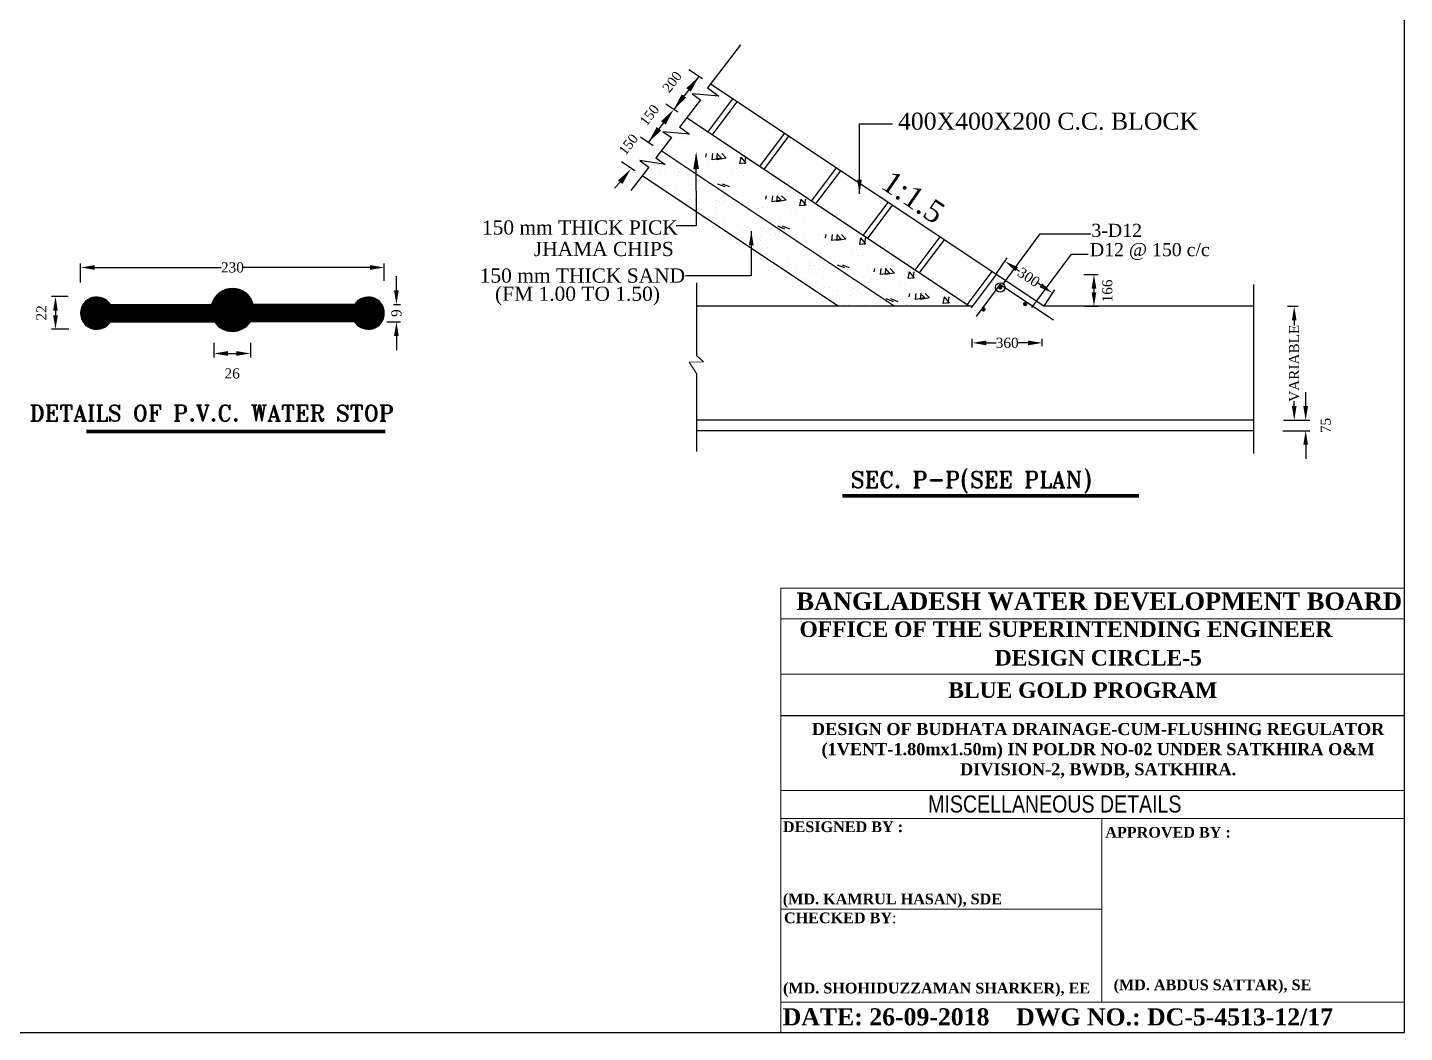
# Model space of a CAD drawing. Extents: x -298162 to 1078160, y -513173 to -216568.
# Drawn here: x 532358 to 566418, y -288827 to -263956 of the extents above; entities that cross this region are included whole.
import ezdxf
from ezdxf.enums import TextEntityAlignment as Align

# ---------------------------------------------------------------- set-up
doc = ezdxf.new("R2010")
doc.units = 0
doc.header["$MEASUREMENT"] = 0
doc.layers.get('0').update_dxf_attribs({"linetype": 'CONTINUOUS'})
doc.layers.get('DEFPOINTS').update_dxf_attribs({"linetype": 'CONTINUOUS'})
doc.layers.add('HACH', color=8, linetype='CONTINUOUS', lineweight=20)
doc.layers.add('Left Bank Profile', color=7, linetype='CONTINUOUS', lineweight=25)
doc.layers.add('LINE', color=7, linetype='CONTINUOUS')
doc.layers.add('TEXT', color=10, linetype='CONTINUOUS')
doc.styles.add('ARIAL NARROW', font='ARIALN.TTF')
doc.styles.add('BIG', font='ROMANT.SHX')
doc.styles.get("Standard").update_dxf_attribs({"font": 'times.ttf', "height": 250})
doc.dimstyles.new('3', dxfattribs={"dimtxt": 225, "dimasz": 350, "dimexe": 100, "dimexo": 25, "dimgap": 9, "dimtad": 0, "dimdec": 0, "dimzin": 0, "dimdsep": 46, "dimtxsty": 'Standard', "dimcen": 0, "dimclrt": 256, "dimadec": 0, "dimazin": 0, "dimtfac": 1, "dimtdec": 0, "dimtofl": 0, "dimtmove": 2, "dimatfit": 3, "dimfxl": 1, "dimtolj": 1, "dimtzin": 0, "dimarcsym": 0})

# ---------------------------------------------------------------- blocks, each defined once
blk = doc.blocks.new('*D320')
at = {"color": 0, "lineweight": -2}
for p, q in [((541483, -270462), (541483, -270112)), ((541411, -270812), (541583, -270812)), ((541242, -271238), (541583, -271238)), ((541483, -271588), (541483, -271938))]:
    blk.add_line(p, q, dxfattribs=at)
for points in [[(541425, -270462), (541541, -270462), (541483, -270812)], [(541425, -271588), (541541, -271588), (541483, -271238)]]:
    blk.add_solid(points, dxfattribs=at)
at = {"layer": 'DEFPOINTS', "color": 0, "lineweight": -2}
for p in [(541386, -270812), (541217, -271238), (541483, -271238)]:
    blk.add_point(p, dxfattribs=at)
at = {"insert": (541483, -271025), "char_height": 250, "attachment_point": 5, "rotation": 90}
blk.add_mtext('\\A1;9', dxfattribs=at)
blk = doc.blocks.new('*D321')
at = {"color": 0, "lineweight": -2}
for p, q in [((533361, -270615), (532950, -270615)), ((533050, -270965), (533050, -271075)), ((533377, -271425), (532950, -271425))]:
    blk.add_line(p, q, dxfattribs=at)
for points in [[(532991, -270965), (533108, -270965), (533050, -270615)], [(532991, -271075), (533108, -271075), (533050, -271425)]]:
    blk.add_solid(points, dxfattribs=at)
at = {"layer": 'DEFPOINTS', "color": 0, "lineweight": -2}
for p in [(533386, -270615), (533050, -271425), (533402, -271425)]:
    blk.add_point(p, dxfattribs=at)
at = {"insert": (532700, -271020), "char_height": 250, "attachment_point": 5, "rotation": 90}
blk.add_mtext('\\A1;22', dxfattribs=at)
blk = doc.blocks.new('*D322')
at = {"color": 0, "lineweight": -2}
for p, q in [((558489, -270068), (558838, -270068)), ((558738, -270418), (558738, -270506)), ((558512, -270856), (558838, -270856))]:
    blk.add_line(p, q, dxfattribs=at)
for points in [[(558680, -270418), (558796, -270418), (558738, -270068)], [(558680, -270506), (558796, -270506), (558738, -270856)]]:
    blk.add_solid(points, dxfattribs=at)
at = {"layer": 'DEFPOINTS', "color": 0, "lineweight": -2}
for p in [(558464, -270068), (558487, -270856), (558738, -270856)]:
    blk.add_point(p, dxfattribs=at)
at = {"insert": (559069, -270476), "char_height": 250, "attachment_point": 5, "rotation": 90}
blk.add_mtext('\\A1;166', dxfattribs=at)
blk = doc.blocks.new('*D323')
at = {"color": 0, "lineweight": -2}
for p, q in [((556330, -270047), (556589, -269659)), ((556825, -269936), (556898, -269985)), ((557424, -270336), (557351, -270287)), ((557512, -270835), (557771, -270447))]:
    blk.add_line(p, q, dxfattribs=at)
for points in [[(556857, -269888), (556793, -269985), (556534, -269742)], [(557457, -270287), (557392, -270384), (557715, -270530)]]:
    blk.add_solid(points, dxfattribs=at)
at = {"layer": 'DEFPOINTS', "color": 0, "lineweight": -2}
for p in [(556317, -270068), (557715, -270530), (557498, -270856)]:
    blk.add_point(p, dxfattribs=at)
at = {"insert": (557125, -270136), "char_height": 250, "attachment_point": 5, "rotation": 326.3099}
blk.add_mtext('\\A1;300', dxfattribs=at)
blk = doc.blocks.new('*D324')
at = {"color": 0, "lineweight": -2}
for p, q in [((555727, -271877), (555727, -271661)), ((556077, -271761), (556320, -271761)), ((557107, -271761), (556864, -271761)), ((557457, -271843), (557457, -271661))]:
    blk.add_line(p, q, dxfattribs=at)
for points in [[(556077, -271703), (556077, -271820), (555727, -271761)], [(557107, -271703), (557107, -271820), (557457, -271761)]]:
    blk.add_solid(points, dxfattribs=at)
at = {"layer": 'DEFPOINTS', "color": 0, "lineweight": -2}
for p in [(555727, -271761), (555727, -271902), (557457, -271868)]:
    blk.add_point(p, dxfattribs=at)
at = {"insert": (556592, -271761), "char_height": 250, "attachment_point": 5}
blk.add_mtext('\\A1;360', dxfattribs=at)
blk = doc.blocks.new('*D325')
at = {"color": 0, "lineweight": -2}
for p, q in [((563528, -270856), (563791, -270856)), ((563691, -271206), (563691, -271330)), ((563691, -273327), (563691, -273203)), ((563536, -273677), (563791, -273677))]:
    blk.add_line(p, q, dxfattribs=at)
for points in [[(563633, -271206), (563749, -271206), (563691, -270856)], [(563633, -273327), (563749, -273327), (563691, -273677)]]:
    blk.add_solid(points, dxfattribs=at)
at = {"layer": 'DEFPOINTS', "color": 0, "lineweight": -2}
for p in [(563503, -270856), (563511, -273677), (563691, -273677)]:
    blk.add_point(p, dxfattribs=at)
at = {"insert": (563691, -272266), "char_height": 250, "attachment_point": 5, "rotation": 90}
blk.add_mtext('\\A1;VARIABLE', dxfattribs=at)
blk = doc.blocks.new('*D326')
at = {"color": 0, "lineweight": -2}
for p, q in [((563975, -273327), (563975, -272977)), ((563429, -273677), (564075, -273677)), ((563413, -273934), (564075, -273934)), ((563975, -274284), (563975, -274634))]:
    blk.add_line(p, q, dxfattribs=at)
for points in [[(563916, -273327), (564033, -273327), (563975, -273677)], [(563916, -274284), (564033, -274284), (563975, -273934)]]:
    blk.add_solid(points, dxfattribs=at)
at = {"layer": 'DEFPOINTS', "color": 0, "lineweight": -2}
for p in [(563404, -273677), (563388, -273934), (563975, -273934)]:
    blk.add_point(p, dxfattribs=at)
at = {"insert": (564471, -273805), "char_height": 250, "attachment_point": 5, "rotation": 90}
blk.add_mtext('\\A1;75', dxfattribs=at)
blk = doc.blocks.new('*D330')
at = {"color": 0, "lineweight": -2}
for p, q in [((536967, -271760), (536967, -272123)), ((537872, -271760), (537872, -272123)), ((537317, -272023), (537522, -272023))]:
    blk.add_line(p, q, dxfattribs=at)
for points in [[(537317, -271965), (537317, -272082), (536967, -272023)], [(537522, -271965), (537522, -272082), (537872, -272023)]]:
    blk.add_solid(points, dxfattribs=at)
at = {"layer": 'DEFPOINTS', "color": 0, "lineweight": -2}
for p in [(536967, -271735), (537872, -271735), (537872, -272023)]:
    blk.add_point(p, dxfattribs=at)
at = {"insert": (537420, -272518), "char_height": 250, "attachment_point": 5}
blk.add_mtext('\\A1;26', dxfattribs=at)
blk = doc.blocks.new('*X25')
at = {"color": 0}
for p, q in [((9135, -17806), (9484, -17457)), ((9135, -17789), (9466, -17457)), ((9135, -17770), (9448, -17458)), ((9136, -17823), (9501, -17458)), ((9137, -17839), (9517, -17460)), ((9137, -17750), (9428, -17460)), ((9140, -17854), (9532, -17462)), ((9141, -17729), (9407, -17463)), ((9143, -17869), (9547, -17465)), ((9146, -17706), (9384, -17468)), ((9146, -17883), (9561, -17469)), ((9150, -17896), (9574, -17473)), ((9154, -17680), (9358, -17476)), ((9155, -17910), (9587, -17477)), ((9160, -17922), (9600, -17482)), ((9165, -17935), (9613, -17487)), ((9167, -17650), (9328, -17489)), ((9171, -17947), (9624, -17493)), ((9177, -17958), (9636, -17499)), ((9184, -17969), (9647, -17506)), ((9189, -17610), (9288, -17511)), ((9190, -17980), (9658, -17513)), ((9198, -17991), (9669, -17520)), ((9205, -18001), (9679, -17527)), ((9213, -18011), (9688, -17535)), ((9221, -18020), (9698, -17543)), ((11512, -17974), (12196, -17291)), ((11530, -17974), (12219, -17285)), ((11548, -17974), (12240, -17282)), ((11565, -17974), (12260, -17279)), ((11583, -17974), (12280, -17277)), ((11601, -17974), (12298, -17277)), ((11618, -17974), (12316, -17277)), ((11636, -17974), (12333, -17277)), ((11654, -17974), (12349, -17279)), ((11671, -17974), (12365, -17280)), ((11689, -17974), (12380, -17283)), ((11707, -17974), (12395, -17285)), ((11724, -17974), (12410, -17289)), ((11742, -17974), (12424, -17292)), ((11760, -17974), (12438, -17296)), ((11777, -17974), (12451, -17300)), ((11795, -17974), (12464, -17305)), ((11813, -17974), (12477, -17310)), ((11830, -17974), (12489, -17315)), ((11848, -17974), (12501, -17321)), ((11866, -17974), (12513, -17327)), ((11878, -17591), (12171, -17298)), ((11883, -17974), (12525, -17333)), ((11888, -17563), (12144, -17307)), ((11901, -17532), (12112, -17321)), ((11901, -17974), (12536, -17339)), ((11919, -17974), (12547, -17346)), ((11922, -17494), (12074, -17342)), ((11933, -17977), (12558, -17353)), ((11941, -17988), (12568, -17360)), ((11948, -17998), (12578, -17368)), ((11956, -18008), (12588, -17375)), ((11964, -18018), (12598, -17383)), ((11972, -18027), (12607, -17392)), ((11974, -17424), (12004, -17394)), ((11980, -18036), (12617, -17400)), ((11989, -18045), (12626, -17409)), ((11998, -18054), (12634, -17418)), ((12007, -18062), (12643, -17427)), ((12017, -18071), (12651, -17436)), ((12027, -18079), (12659, -17446)), ((12036, -18086), (12667, -17456)), ((12047, -18094), (12674, -17466)), ((12057, -18101), (12681, -17477)), ((12068, -18108), (12688, -17488)), ((12079, -18115), (12695, -17499)), ((12090, -18121), (12701, -17510)), ((12102, -18127), (12707, -17521)), ((12114, -18133), (12713, -17533)), ((12126, -18138), (12719, -17545)), ((14500, -17974), (14970, -17504)), ((14517, -17974), (15006, -17485)), ((14535, -17974), (15035, -17474)), ((14553, -17974), (15060, -17467)), ((14570, -17974), (15083, -17462)), ((14588, -17974), (15103, -17459)), ((14606, -17974), (15123, -17457)), ((14623, -17974), (15141, -17457)), ((14641, -17974), (15158, -17457)), ((14659, -17974), (15175, -17458)), ((14677, -17974), (15191, -17460)), ((14694, -17974), (15206, -17463)), ((14712, -17974), (15220, -17466)), ((14730, -17974), (15234, -17469)), ((14747, -17974), (15248, -17474)), ((14765, -17974), (15261, -17478)), ((14783, -17974), (15273, -17483)), ((14800, -17974), (15286, -17489)), ((14818, -17974), (15297, -17495)), ((14836, -17974), (15309, -17501)), ((14853, -17974), (15320, -17507)), ((14862, -17983), (15331, -17514)), ((14870, -17993), (15341, -17522)), ((14877, -18003), (15351, -17529)), ((14885, -18013), (15361, -17537)), ((14893, -18022), (15370, -17546)), ((9230, -18029), (9707, -17552)), ((9239, -18038), (9716, -17561)), ((9248, -18046), (9724, -17570)), ((9257, -18055), (9732, -17580)), ((9267, -18062), (9740, -17589)), ((9277, -18070), (9748, -17600)), ((9288, -18077), (9755, -17610)), ((9299, -18084), (9769, -17614)), ((9310, -18090), (9786, -17614)), ((9322, -18096), (9804, -17614)), ((9334, -18102), (9822, -17614)), ((9346, -18107), (9839, -17614)), ((9359, -18112), (9857, -17614)), ((9372, -18117), (9875, -17614)), ((9386, -18120), (9892, -17614)), ((9400, -18124), (9910, -17614)), ((9415, -18127), (9928, -17614)), ((9430, -18129), (9945, -17614)), ((9446, -18131), (9963, -17614)), ((9463, -18132), (9981, -17614)), ((9481, -18132), (9998, -17614)), ((9500, -18131), (10016, -17614)), ((9520, -18128), (10034, -17614)), ((9541, -18125), (10051, -17614)), ((9564, -18119), (10069, -17614)), ((9591, -18110), (10087, -17614)), ((9622, -18096), (10104, -17614)), ((9762, -17974), (10122, -17614)), ((9780, -17974), (10140, -17614)), ((9797, -17974), (10157, -17614)), ((9815, -17974), (10175, -17614)), ((9833, -17974), (10193, -17614)), ((9850, -17974), (10210, -17614)), ((9868, -17974), (10228, -17614)), ((9886, -17974), (10246, -17614)), ((9904, -17974), (10264, -17614)), ((9921, -17974), (10281, -17614)), ((9939, -17974), (10299, -17614)), ((9957, -17974), (10317, -17614)), ((9974, -17974), (10334, -17614)), ((9992, -17974), (10352, -17614)), ((10010, -17974), (10370, -17614)), ((10027, -17974), (10387, -17614)), ((10045, -17974), (10405, -17614)), ((10063, -17974), (10423, -17614)), ((10080, -17974), (10440, -17614)), ((10098, -17974), (10458, -17614)), ((10116, -17974), (10476, -17614)), ((10133, -17974), (10493, -17614)), ((10151, -17974), (10511, -17614)), ((10169, -17974), (10529, -17614)), ((10186, -17974), (10546, -17614)), ((10204, -17974), (10564, -17614)), ((10222, -17974), (10582, -17614)), ((10239, -17974), (10599, -17614)), ((10257, -17974), (10617, -17614)), ((10275, -17974), (10635, -17614)), ((10292, -17974), (10652, -17614)), ((10310, -17974), (10670, -17614)), ((10328, -17974), (10688, -17614)), ((10345, -17974), (10705, -17614)), ((10363, -17974), (10723, -17614)), ((10381, -17974), (10741, -17614)), ((10399, -17974), (10759, -17614)), ((10416, -17974), (10776, -17614)), ((10434, -17974), (10794, -17614)), ((10452, -17974), (10812, -17614)), ((10469, -17974), (10829, -17614)), ((10487, -17974), (10847, -17614)), ((10505, -17974), (10865, -17614)), ((10522, -17974), (10882, -17614)), ((10540, -17974), (10900, -17614)), ((10558, -17974), (10918, -17614)), ((10575, -17974), (10935, -17614)), ((10593, -17974), (10953, -17614)), ((10611, -17974), (10971, -17614)), ((10628, -17974), (10988, -17614)), ((10646, -17974), (11006, -17614)), ((10664, -17974), (11024, -17614)), ((10681, -17974), (11041, -17614)), ((10699, -17974), (11059, -17614)), ((10717, -17974), (11077, -17614)), ((10734, -17974), (11094, -17614)), ((10752, -17974), (11112, -17614)), ((10770, -17974), (11130, -17614)), ((10787, -17974), (11147, -17614)), ((10805, -17974), (11165, -17614)), ((10823, -17974), (11183, -17614)), ((10840, -17974), (11200, -17614)), ((10858, -17974), (11218, -17614)), ((10876, -17974), (11236, -17614)), ((10893, -17974), (11253, -17614)), ((10911, -17974), (11271, -17614)), ((10929, -17974), (11289, -17614)), ((10947, -17974), (11307, -17614)), ((10964, -17974), (11324, -17614)), ((10982, -17974), (11342, -17614)), ((11000, -17974), (11360, -17614)), ((11017, -17974), (11377, -17614)), ((11035, -17974), (11395, -17614)), ((11053, -17974), (11413, -17614)), ((11070, -17974), (11430, -17614)), ((11088, -17974), (11448, -17614)), ((11106, -17974), (11466, -17614)), ((11123, -17974), (11483, -17614)), ((11141, -17974), (11501, -17614)), ((11159, -17974), (11519, -17614)), ((11176, -17974), (11536, -17614)), ((11194, -17974), (11554, -17614)), ((11212, -17974), (11572, -17614)), ((11229, -17974), (11589, -17614)), ((11247, -17974), (11607, -17614)), ((11265, -17974), (11625, -17614)), ((11282, -17974), (11642, -17614)), ((11300, -17974), (11660, -17614)), ((11318, -17974), (11678, -17614)), ((11335, -17974), (11695, -17614)), ((11353, -17974), (11713, -17614)), ((11371, -17974), (11731, -17614)), ((11388, -17974), (11748, -17614)), ((11406, -17974), (11766, -17614)), ((11424, -17974), (11784, -17614)), ((11441, -17974), (11801, -17614)), ((11459, -17974), (11819, -17614)), ((11477, -17974), (11837, -17614)), ((11495, -17974), (11855, -17614)), ((12138, -18144), (12724, -17558)), ((12151, -18149), (12729, -17570)), ((12164, -18153), (12734, -17584)), ((12177, -18158), (12738, -17597)), ((12191, -18161), (12742, -17611)), ((12205, -18165), (12756, -17614)), ((12220, -18168), (12774, -17614)), ((12235, -18171), (12791, -17614)), ((12250, -18173), (12809, -17614)), ((12266, -18175), (12827, -17614)), ((12283, -18176), (12844, -17614)), ((12300, -18177), (12862, -17614)), ((12317, -18177), (12880, -17614)), ((12336, -18176), (12898, -17614)), ((12355, -18174), (12915, -17614)), ((12376, -18171), (12933, -17614)), ((12397, -18168), (12951, -17614)), ((12420, -18162), (12968, -17614)), ((12445, -18155), (12986, -17614)), ((12473, -18145), (13004, -17614)), ((12504, -18131), (13021, -17614)), ((12544, -18109), (13039, -17614)), ((12697, -17974), (13057, -17614)), ((12714, -17974), (13074, -17614)), ((12732, -17974), (13092, -17614)), ((12750, -17974), (13110, -17614)), ((12767, -17974), (13127, -17614)), ((12785, -17974), (13145, -17614)), ((12803, -17974), (13163, -17614)), ((12820, -17974), (13180, -17614)), ((12838, -17974), (13198, -17614)), ((12856, -17974), (13216, -17614)), ((12873, -17974), (13233, -17614)), ((12891, -17974), (13251, -17614)), ((12909, -17974), (13269, -17614)), ((12926, -17974), (13286, -17614)), ((12944, -17974), (13304, -17614)), ((12962, -17974), (13322, -17614)), ((12979, -17974), (13339, -17614)), ((12997, -17974), (13357, -17614)), ((13015, -17974), (13375, -17614)), ((13032, -17974), (13392, -17614)), ((13050, -17974), (13410, -17614)), ((13068, -17974), (13428, -17614)), ((13086, -17974), (13446, -17614)), ((13103, -17974), (13463, -17614)), ((13121, -17974), (13481, -17614)), ((13139, -17974), (13499, -17614)), ((13156, -17974), (13516, -17614)), ((13174, -17974), (13534, -17614)), ((13192, -17974), (13552, -17614)), ((13209, -17974), (13569, -17614)), ((13227, -17974), (13587, -17614)), ((13245, -17974), (13605, -17614)), ((13262, -17974), (13622, -17614)), ((13280, -17974), (13640, -17614)), ((13298, -17974), (13658, -17614)), ((13315, -17974), (13675, -17614)), ((13333, -17974), (13693, -17614)), ((13351, -17974), (13711, -17614)), ((13368, -17974), (13728, -17614)), ((13386, -17974), (13746, -17614)), ((13404, -17974), (13764, -17614)), ((13421, -17974), (13781, -17614)), ((13439, -17974), (13799, -17614)), ((13457, -17974), (13817, -17614)), ((13474, -17974), (13834, -17614)), ((13492, -17974), (13852, -17614)), ((13510, -17974), (13870, -17614)), ((13527, -17974), (13887, -17614)), ((13545, -17974), (13905, -17614)), ((13563, -17974), (13923, -17614)), ((13580, -17974), (13940, -17614)), ((13598, -17974), (13958, -17614)), ((13616, -17974), (13976, -17614)), ((13634, -17974), (13994, -17614)), ((13651, -17974), (14011, -17614)), ((13669, -17974), (14029, -17614)), ((13687, -17974), (14047, -17614)), ((13704, -17974), (14064, -17614)), ((13722, -17974), (14082, -17614)), ((13740, -17974), (14100, -17614)), ((13757, -17974), (14117, -17614)), ((13775, -17974), (14135, -17614)), ((13793, -17974), (14153, -17614)), ((13810, -17974), (14170, -17614)), ((13828, -17974), (14188, -17614)), ((13846, -17974), (14206, -17614)), ((13863, -17974), (14223, -17614)), ((13881, -17974), (14241, -17614)), ((13899, -17974), (14259, -17614)), ((13916, -17974), (14276, -17614)), ((13934, -17974), (14294, -17614)), ((13952, -17974), (14312, -17614)), ((13969, -17974), (14329, -17614)), ((13987, -17974), (14347, -17614)), ((14005, -17974), (14365, -17614)), ((14022, -17974), (14382, -17614)), ((14040, -17974), (14400, -17614)), ((14058, -17974), (14418, -17614)), ((14075, -17974), (14435, -17614)), ((14093, -17974), (14453, -17614)), ((14111, -17974), (14471, -17614)), ((14128, -17974), (14488, -17614)), ((14146, -17974), (14506, -17614)), ((14164, -17974), (14524, -17614)), ((14182, -17974), (14542, -17614)), ((14199, -17974), (14559, -17614)), ((14217, -17974), (14577, -17614)), ((14235, -17974), (14595, -17614)), ((14252, -17974), (14612, -17614)), ((14270, -17974), (14630, -17614)), ((14288, -17974), (14648, -17614)), ((14305, -17974), (14665, -17614)), ((14323, -17974), (14683, -17614)), ((14341, -17974), (14701, -17614)), ((14358, -17974), (14718, -17614)), ((14376, -17974), (14736, -17614)), ((14394, -17974), (14754, -17614)), ((14411, -17974), (14771, -17614)), ((14429, -17974), (14789, -17614)), ((14447, -17974), (14807, -17614)), ((14464, -17974), (14824, -17614)), ((14482, -17974), (14842, -17614)), ((14902, -18031), (15379, -17554)), ((14911, -18040), (15388, -17563)), ((14920, -18049), (15396, -17572)), ((14930, -18057), (15405, -17582)), ((14940, -18064), (15412, -17592)), ((14950, -18072), (15420, -17602)), ((14961, -18079), (15427, -17613)), ((14972, -18086), (15433, -17624)), ((14983, -18092), (15440, -17635)), ((14995, -18098), (15446, -17647)), ((15007, -18103), (15451, -17659)), ((15019, -18109), (15456, -17672)), ((15032, -18113), (15461, -17684)), ((15046, -18118), (15465, -17698)), ((15060, -18121), (15469, -17712)), ((15074, -18125), (15473, -17726)), ((15089, -18127), (15475, -17741)), ((15104, -18130), (15477, -17757)), ((15121, -18131), (15479, -17773)), ((15138, -18132), (15479, -17790)), ((15156, -18131), (15479, -17808)), ((15175, -18130), (15478, -17827)), ((9666, -18071), (9748, -17988)), ((15195, -18127), (15475, -17847)), ((15217, -18123), (15471, -17869)), ((15241, -18117), (15465, -17893)), ((15268, -18107), (15455, -17920)), ((15302, -18092), (15439, -17954)), ((15354, -18057), (15405, -18006))]:
    blk.add_line(p, q, dxfattribs=at)
blk = doc.blocks.new('*D331')
at = {"color": 0, "lineweight": -2}
for p, q in [((533671, -270270), (533671, -269795)), ((534021, -269895), (537152, -269895)), ((540833, -269895), (537703, -269895)), ((541183, -270225), (541183, -269795))]:
    blk.add_line(p, q, dxfattribs=at)
for points in [[(534021, -269837), (534021, -269953), (533671, -269895)], [(540833, -269837), (540833, -269953), (541183, -269895)]]:
    blk.add_solid(points, dxfattribs=at)
at = {"layer": 'DEFPOINTS', "color": 0, "lineweight": -2}
for p in [(541183, -269895), (533671, -270295), (541183, -270250)]:
    blk.add_point(p, dxfattribs=at)
at = {"insert": (537427, -269895), "char_height": 250, "attachment_point": 5}
blk.add_mtext('\\A1;230', dxfattribs=at)

msp = doc.modelspace()

# ---------------------------------------------------------------- linework, layer by layer
at = {"color": 0}
for p, q in [((549993.997, -264384.16), (549174.9, -265451.734)), ((548964.693, -265166.423), (548341.976, -265984.377)), ((548596.415, -265650.221), (548583.204, -265649.479)), ((548796.985, -265599.364), (549005.038, -265742.874)), ((549460.395, -265656.496), (548796.985, -265599.364)), ((549174.9, -265451.734), (549460.395, -265656.496)), ((549005.038, -265742.874), (548486.18, -266419.129)), ((548085.686, -266317.117), (547718.508, -266792.377)), ((548648.813, -266260.572), (548648.813, -266260.572)), ((548287.644, -266677.893), (547898.523, -267185.055)), ((547976.729, -266461.134), (547984.568, -266473.428)), ((548736.614, -266592.055), (548073.204, -266534.922)), ((548081.238, -266535.519), (548289.291, -266679.029)), ((548457.635, -266527.514), (548457.635, -266527.514)), ((548482.383, -266416.406), (548733.359, -266596.411)), ((548499.959, -266690.781), (548499.959, -266690.781)), ((548619.241, -266690.781), (548619.241, -266690.781)), ((547504.478, -267244.779), (547727.017, -267408.589)), ((548133.574, -267347.617), (547504.478, -267244.779)), ((547898.523, -267185.055), (548133.574, -267347.617)), ((548221.098, -267221.66), (548221.098, -267221.66)), ((548467.423, -267278.704), (548467.423, -267278.704)), ((548633.595, -267204.512), (548633.595, -267204.512)), ((548967.067, -267086.13), (548967.067, -267086.13)), ((549068.424, -267363.103), (549068.424, -267363.103)), ((549086.349, -267086.13), (549086.349, -267086.13)), ((549136.334, -267164.708), (549152.343, -267077.919)), ((549187.706, -267363.103), (549187.706, -267363.103)), ((549520.985, -267191.913), (549292.862, -267227.293)), ((549292.91, -267227.349), (549310.293, -267077.919)), ((549520.985, -267191.913), (549411.607, -267077.919)), ((549640.266, -267191.913), (549412.144, -267227.293)), ((549412.192, -267227.349), (549429.575, -267077.919)), ((549640.266, -267191.913), (549530.889, -267077.919)), ((549970.924, -267180.526), (549970.924, -267180.526)), ((550133.657, -267312.179), (549980.343, -267325.592)), ((549980.389, -267325.669), (550010.047, -267164.888)), ((550133.657, -267312.179), (550010.001, -267164.811)), ((550090.206, -267180.526), (550090.206, -267180.526)), ((550099.671, -267325.669), (550129.329, -267164.888)), ((547727.017, -267408.589), (547280.334, -267990.775)), ((547795.752, -267422.688), (547795.752, -267422.688)), ((547915.033, -267422.688), (547915.033, -267422.688)), ((547989.937, -267495.809), (547989.937, -267495.809)), ((548109.219, -267495.809), (548109.219, -267495.809)), ((548438.834, -267618.638), (548438.834, -267618.638)), ((548445.468, -267440.292), (548445.468, -267440.292)), ((548460.881, -267515.097), (548460.881, -267515.097)), ((548516.251, -267458.643), (548516.251, -267458.643)), ((548580.163, -267515.097), (548580.163, -267515.097)), ((548635.532, -267458.643), (548635.532, -267458.643)), ((548697.96, -267596.177), (548697.96, -267596.177)), ((548804.77, -267539.187), (548804.77, -267539.187)), ((548817.242, -267596.177), (548817.242, -267596.177)), ((548902.252, -267437.296), (548902.252, -267437.296)), ((548924.051, -267539.187), (548924.051, -267539.187)), ((548997.01, -267644.82), (548997.01, -267644.82)), ((549779.746, -267447.469), (549779.746, -267447.469)), ((549899.028, -267447.469), (549899.028, -267447.469)), ((549941.353, -267610.736), (549941.353, -267610.736)), ((550060.634, -267610.736), (550060.634, -267610.736)), ((547019.245, -267786.493), (546880.417, -267935.274)), ((548261.503, -267861.628), (548261.503, -267861.628)), ((548380.785, -267861.628), (548380.785, -267861.628)), ((548446.716, -267735.474), (548446.716, -267735.474)), ((548565.997, -267735.474), (548565.997, -267735.474)), ((548627.11, -267918.673), (548627.11, -267918.673)), ((548793.282, -267844.481), (548793.282, -267844.481)), ((549012.423, -267719.625), (549012.423, -267719.625)), ((549131.705, -267719.625), (549131.705, -267719.625)), ((549356.312, -267743.715), (549356.312, -267743.715)), ((549612.378, -267902.588), (549432.781, -267833.647)), ((549475.593, -267743.715), (549475.593, -267743.715)), ((549731.66, -267902.588), (549552.062, -267833.647)), ((548756.681, -268222.649), (548756.681, -268222.649)), ((548875.963, -268222.649), (548875.963, -268222.649)), ((548950.866, -268295.77), (548950.866, -268295.77)), ((549070.148, -268295.77), (549070.148, -268295.77)), ((549406.398, -268240.253), (549406.398, -268240.253)), ((549421.81, -268315.058), (549421.81, -268315.058)), ((549477.18, -268258.604), (549477.18, -268258.604)), ((549541.092, -268315.058), (549541.092, -268315.058)), ((549596.462, -268258.604), (549596.462, -268258.604)), ((549662.491, -268141.614), (549662.491, -268141.614)), ((549765.699, -268339.148), (549765.699, -268339.148)), ((549884.981, -268339.148), (549884.981, -268339.148)), ((549908.816, -268198.659), (549908.816, -268198.659)), ((550074.989, -268124.467), (550074.989, -268124.467)), ((550448.5, -268126.079), (550448.5, -268126.079)), ((550567.782, -268126.079), (550567.782, -268126.079)), ((550617.767, -268204.657), (550633.776, -268117.868)), ((551002.417, -268231.862), (550774.294, -268267.242)), ((550774.342, -268267.298), (550791.726, -268117.868)), ((551002.417, -268231.862), (550893.04, -268117.868)), ((551121.699, -268231.862), (550893.576, -268267.242)), ((550893.624, -268267.298), (550911.008, -268117.868)), ((551121.699, -268231.862), (551012.322, -268117.868)), ((551452.357, -268220.475), (551452.357, -268220.475)), ((551615.09, -268352.128), (551461.775, -268365.541)), ((551461.821, -268365.618), (551491.479, -268204.837)), ((551615.09, -268352.128), (551491.434, -268204.76)), ((551571.639, -268220.475), (551571.639, -268220.475)), ((551581.103, -268365.618), (551610.761, -268204.837)), ((549222.432, -268661.589), (549222.432, -268661.589)), ((549341.714, -268661.589), (549341.714, -268661.589)), ((549399.764, -268418.599), (549399.764, -268418.599)), ((549407.645, -268535.435), (549407.645, -268535.435)), ((549526.927, -268535.435), (549526.927, -268535.435)), ((549588.039, -268718.634), (549588.039, -268718.634)), ((549658.89, -268396.138), (549658.89, -268396.138)), ((549754.212, -268644.442), (549754.212, -268644.442)), ((549778.171, -268396.138), (549778.171, -268396.138)), ((550383.684, -268477.245), (550383.684, -268477.245)), ((550478.443, -268684.77), (550478.443, -268684.77)), ((550549.857, -268403.052), (550549.857, -268403.052)), ((550669.139, -268403.052), (550669.139, -268403.052)), ((551261.179, -268487.418), (551261.179, -268487.418)), ((551380.461, -268487.418), (551380.461, -268487.418)), ((551422.785, -268650.685), (551422.785, -268650.685)), ((551542.067, -268650.685), (551542.067, -268650.685)), ((549837.725, -268902.615), (549837.725, -268902.615)), ((549957.007, -268902.615), (549957.007, -268902.615)), ((550031.911, -268975.736), (550031.911, -268975.736)), ((550151.193, -268975.736), (550151.193, -268975.736)), ((550487.442, -268920.219), (550487.442, -268920.219)), ((550493.855, -268759.574), (550493.855, -268759.574)), ((550502.855, -268995.024), (550502.855, -268995.024)), ((550558.224, -268938.571), (550558.224, -268938.571)), ((550613.137, -268759.574), (550613.137, -268759.574)), ((550622.136, -268995.024), (550622.136, -268995.024)), ((550677.506, -268938.571), (550677.506, -268938.571)), ((550837.744, -268783.664), (550837.744, -268783.664)), ((550846.743, -269019.114), (550846.743, -269019.114)), ((551093.811, -268942.537), (550914.213, -268873.596)), ((550957.026, -268783.664), (550957.026, -268783.664)), ((550966.025, -269019.114), (550966.025, -269019.114)), ((551213.092, -268942.537), (551033.495, -268873.596)), ((550303.477, -269341.556), (550303.477, -269341.556)), ((550422.759, -269341.556), (550422.759, -269341.556)), ((550480.808, -269098.565), (550480.808, -269098.565)), ((550488.689, -269215.402), (550488.689, -269215.402)), ((550607.971, -269215.402), (550607.971, -269215.402)), ((550669.084, -269398.6), (550669.084, -269398.6)), ((550739.934, -269076.105), (550739.934, -269076.105)), ((550835.256, -269324.408), (550835.256, -269324.408)), ((550859.216, -269076.105), (550859.216, -269076.105)), ((551143.924, -269181.564), (551143.924, -269181.564)), ((551390.249, -269238.608), (551390.249, -269238.608)), ((551556.421, -269164.416), (551556.421, -269164.416)), ((551929.933, -269086.032), (551929.933, -269086.032)), ((552031.289, -269363.006), (552031.289, -269363.006)), ((552049.215, -269086.032), (552049.215, -269086.032)), ((552099.199, -269164.611), (552115.209, -269077.821)), ((552150.571, -269363.006), (552150.571, -269363.006)), ((552483.85, -269191.816), (552255.727, -269227.195)), ((552255.775, -269227.251), (552273.159, -269077.821)), ((552483.85, -269191.816), (552374.472, -269077.821)), ((552603.132, -269191.816), (552375.009, -269227.195)), ((552375.057, -269227.251), (552392.441, -269077.821)), ((552603.132, -269191.816), (552493.754, -269077.821)), ((552933.79, -269180.429), (552933.79, -269180.429)), ((553096.522, -269312.082), (552943.208, -269325.495)), ((552943.254, -269325.571), (552972.912, -269164.79)), ((553096.522, -269312.082), (552972.866, -269164.714)), ((553053.071, -269180.429), (553053.071, -269180.429)), ((553062.536, -269325.571), (553092.194, -269164.79)), ((551038.887, -269742.574), (551038.887, -269742.574)), ((551158.169, -269742.574), (551158.169, -269742.574)), ((551865.117, -269437.198), (551865.117, -269437.198)), ((551959.876, -269644.723), (551959.876, -269644.723)), ((551975.288, -269719.528), (551975.288, -269719.528)), ((552094.57, -269719.528), (552094.57, -269719.528)), ((552319.177, -269743.618), (552319.177, -269743.618)), ((552438.459, -269743.618), (552438.459, -269743.618)), ((552742.611, -269447.371), (552742.611, -269447.371)), ((552861.893, -269447.371), (552861.893, -269447.371)), ((552904.218, -269610.638), (552904.218, -269610.638)), ((553023.5, -269610.638), (553023.5, -269610.638)), ((551233.073, -269815.695), (551233.073, -269815.695)), ((551352.355, -269815.695), (551352.355, -269815.695)), ((551681.97, -269938.524), (551681.97, -269938.524)), ((551688.604, -269760.178), (551688.604, -269760.178)), ((551689.851, -270055.361), (551689.851, -270055.361)), ((551704.017, -269834.983), (551704.017, -269834.983)), ((551759.386, -269778.53), (551759.386, -269778.53)), ((551809.133, -270055.361), (551809.133, -270055.361)), ((551823.298, -269834.983), (551823.298, -269834.983)), ((551878.668, -269778.53), (551878.668, -269778.53)), ((551941.096, -269916.064), (551941.096, -269916.064)), ((552047.905, -269859.073), (552047.905, -269859.073)), ((552060.378, -269916.064), (552060.378, -269916.064)), ((552167.187, -269859.073), (552167.187, -269859.073)), ((552575.243, -269902.49), (552395.646, -269833.549)), ((552694.525, -269902.49), (552514.928, -269833.549)), ((553131.094, -269925.991), (553131.094, -269925.991)), ((553250.375, -269925.991), (553250.375, -269925.991)), ((553300.36, -270004.57), (553316.369, -269917.78)), ((553685.011, -270031.775), (553456.888, -270067.154)), ((553456.936, -270067.21), (553474.32, -269917.78)), ((553685.011, -270031.775), (553575.633, -269917.78)), ((553804.292, -270031.775), (553576.17, -270067.154)), ((553576.218, -270067.21), (553593.601, -269917.78)), ((553804.292, -270031.775), (553694.915, -269917.78)), ((554134.95, -270020.388), (554134.95, -270020.388)), ((554144.415, -270165.53), (554174.073, -270004.749)), ((554297.683, -270152.04), (554174.027, -270004.673)), ((554254.232, -270020.388), (554254.232, -270020.388)), ((554263.697, -270165.53), (554293.355, -270004.749)), ((548902.526, -270276.074), (548902.526, -272075.857)), ((551504.639, -270181.515), (551504.639, -270181.515)), ((551623.921, -270181.515), (551623.921, -270181.515)), ((551870.246, -270238.559), (551870.246, -270238.559)), ((552036.418, -270164.367), (552036.418, -270164.367)), ((552079.894, -270382.543), (552079.894, -270382.543)), ((552199.176, -270382.543), (552199.176, -270382.543)), ((552625.356, -270141.517), (552625.356, -270141.517)), ((552729.611, -270400.147), (552729.611, -270400.147)), ((552800.393, -270418.498), (552800.393, -270418.498)), ((552871.681, -270198.561), (552871.681, -270198.561)), ((552919.675, -270418.498), (552919.675, -270418.498)), ((553037.854, -270124.369), (553037.854, -270124.369)), ((553066.278, -270277.157), (553066.278, -270277.157)), ((553232.45, -270202.965), (553232.45, -270202.965)), ((553351.732, -270202.965), (553351.732, -270202.965)), ((553943.772, -270287.33), (553943.772, -270287.33)), ((554063.054, -270287.33), (554063.054, -270287.33)), ((554297.683, -270152.04), (554144.369, -270165.454)), ((562682.781, -270318.285), (562682.781, -274495.029)), ((552274.079, -270455.664), (552274.079, -270455.664)), ((552393.361, -270455.664), (552393.361, -270455.664)), ((552722.977, -270578.493), (552722.977, -270578.493)), ((552730.858, -270695.329), (552730.858, -270695.329)), ((552745.023, -270474.952), (552745.023, -270474.952)), ((552850.14, -270695.329), (552850.14, -270695.329)), ((552864.305, -270474.952), (552864.305, -270474.952)), ((552982.103, -270556.032), (552982.103, -270556.032)), ((553088.912, -270499.042), (553088.912, -270499.042)), ((553101.384, -270556.032), (553101.384, -270556.032)), ((553161.036, -270484.682), (553161.036, -270484.682)), ((553176.449, -270559.487), (553176.449, -270559.487)), ((553208.194, -270499.042), (553208.194, -270499.042)), ((553295.731, -270559.487), (553295.731, -270559.487)), ((553520.338, -270583.577), (553520.338, -270583.577)), ((553776.404, -270742.449), (553596.807, -270673.508)), ((553639.619, -270583.577), (553639.619, -270583.577)), ((553895.686, -270742.449), (553716.088, -270673.508)), ((553997.735, -270542.932), (553997.735, -270542.932)), ((554105.379, -270450.597), (554105.379, -270450.597)), ((554117.017, -270542.932), (554117.017, -270542.932)), ((554167.002, -270621.51), (554183.011, -270534.721)), ((554224.66, -270450.597), (554224.66, -270450.597)), ((554551.652, -270648.715), (554323.53, -270684.095)), ((554323.578, -270684.151), (554340.961, -270534.721)), ((554551.652, -270648.715), (554442.275, -270534.721)), ((554670.934, -270648.715), (554442.811, -270684.095)), ((554442.859, -270684.151), (554460.243, -270534.721)), ((554670.934, -270648.715), (554561.557, -270534.721)), ((555001.592, -270637.328), (555001.592, -270637.328)), ((555164.325, -270768.981), (555011.011, -270782.394)), ((555011.057, -270782.471), (555040.715, -270621.69)), ((555164.325, -270768.981), (555040.669, -270621.613)), ((555120.874, -270637.328), (555120.874, -270637.328)), ((555130.338, -270782.471), (555159.996, -270621.69)), ((552545.645, -270821.483), (552545.645, -270821.483)), ((552664.927, -270821.483), (552664.927, -270821.483)), ((552911.252, -270878.528), (552911.252, -270878.528)), ((553077.425, -270804.336), (553077.425, -270804.336)), ((554099.092, -270819.905), (554099.092, -270819.905)), ((554218.374, -270819.905), (554218.374, -270819.905)), ((548902.526, -272518.881), (548902.526, -274452.818))]:
    msp.add_line(p, q, dxfattribs=at)
at = {"color": 0, "linetype": 'Continuous'}
for p, q in [((534408.465, -270812.241), (536911.2, -270812.241)), ((540445.698, -270812.241), (537942.963, -270812.241)), ((534408.465, -271238.481), (536982.106, -271238.481)), ((540445.698, -271238.481), (537872.057, -271238.481))]:
    msp.add_line(p, q, dxfattribs=at)
at = {"color": 0, "lineweight": 13}
for p, q in [((550993.259, -277827.897), (566418.26, -277827.897)), ((550993.259, -277827.897), (550993.259, -288827.221)), ((550993.259, -278592.978), (566418.26, -278592.978)), ((550993.259, -279957.797), (566418.26, -279957.797)), ((550993.259, -282840.493), (566418.26, -282840.493)), ((550993.259, -283533.727), (566418.26, -283533.727)), ((558929.184, -288075.516), (558929.184, -283533.727)), ((550993.259, -285778.64), (558938.326, -285778.64)), ((550993.259, -288075.516), (566220.317, -288075.516)), ((552172.474, -288075.516), (566418.26, -288075.516)), ((552172.474, -288075.516), (566220.317, -288075.516)), ((552172.474, -288075.516), (566220.317, -288075.516)), ((550993.259, -288827.221), (566418.26, -288827.221))]:
    msp.add_line(p, q, dxfattribs=at)
at = {"color": 0, "linetype": 'Continuous'}
for centre, radius, start, end in [((537427.081, -270945.441), 532.8, 14.4775122, 165.5224878), ((534070.441, -271025.361), 399.6, 32.2309526, 327.7690474), ((540783.721, -271025.361), 399.6, 212.2309526, 147.7690474), ((537427.081, -270945.441), 532.8, 213.367013, 326.632987)]:
    msp.add_arc(centre, radius, start, end, dxfattribs=at)
at = {"color": 0}
for points in [[(548765.976, -265543.002), (548654.584, -265458.198), (548964.693, -265166.423)], [(548540.722, -265607.814), (548652.108, -265692.627), (548341.976, -265984.377)], [(548141.143, -266359.832), (548030.23, -266274.402), (548341.976, -265984.377)], [(547921.522, -266418.097), (548031.936, -266504.171), (547718.508, -266792.377)], [(548967.939, -267455.758), (548827.939, -267455.758), (548897.939, -267035.758)], [(547074.185, -267829.87), (546964.305, -267743.116), (547279.508, -267456.852)]]:
    msp.add_solid(points, dxfattribs=at)
at = {"layer": 'HACH', "color": 0}
msp.add_lwpolyline([(548902.526, -272075.857), (549081.681, -272228.147), (548724.199, -272237.538), (548902.526, -272518.881)], dxfattribs=at)
at = {"layer": 'Left Bank Profile', "color": 0}
msp.add_lwpolyline([(535715.385, -288827.221), (566418.26, -288827.221)], dxfattribs=at)
at = {"layer": 'LINE', "color": 0}
for p, q in [((549052.142, -265224.723), (548719.201, -265002.762)), ((557498.413, -270855.57), (549248.591, -265355.689)), ((548445.151, -266053.16), (548150.079, -265856.446)), ((549795.744, -265720.457), (549179.847, -266542.958)), ((549902.614, -265791.704), (549282.505, -266619.83)), ((555648.766, -270855.57), (548658.064, -266195.103)), ((547838.159, -266881.598), (547522.122, -266670.907)), ((551078.466, -266575.606), (550462.57, -267398.106)), ((551185.337, -266646.853), (550565.228, -267474.978)), ((553799.118, -270855.57), (548032.133, -267010.914)), ((547382.916, -267502.926), (547051.154, -267281.752)), ((552411.882, -270855.57), (547562.685, -267622.772)), ((552357.025, -267427.978), (551741.128, -268250.479)), ((552463.895, -267499.225), (551843.786, -268327.35)), ((553639.353, -268282.863), (553023.456, -269105.364)), ((553746.223, -268354.11), (553126.114, -269182.236)), ((557411.115, -269059.888), (558662.715, -269059.888)), ((554921.68, -269137.748), (554305.783, -269960.249)), ((555028.55, -269208.995), (554408.442, -270037.121)), ((558185.115, -269566.288), (558590.715, -269566.288)), ((556209.703, -269996.43), (555593.806, -270818.931)), ((556316.573, -270067.677), (555696.464, -270895.802)), ((556411.405, -270318.898), (555821.264, -271107.002)), ((557734.813, -271201.17), (556411.405, -270318.898)), ((555726.591, -270855.57), (548902.526, -270855.57)), ((562682.781, -270855.57), (557498.413, -270855.57)), ((562682.781, -273677.07), (548902.526, -273677.07)), ((562682.781, -273933.57), (548902.526, -273933.57)), ((550993.259, -280979.077), (566418.26, -280979.077)), ((535736.143, -288827.221), (566418.26, -288827.221))]:
    msp.add_line(p, q, dxfattribs=at)
msp.add_lwpolyline([(505913.06, -288827.221), (566418.26, -288827.221), (566418.26, -246041.401), (505913.06, -246041.401)], close=True, dxfattribs=at)
at = {"layer": 'LINE', "color": 0, "const_width": 51.84}
for points in [[(556394.893, -270388.666, 1), (556446.733, -270388.666, 1)], [(557009.293, -270801.466, 1), (557061.133, -270801.466, 1)], [(555980.893, -270933.466, 1), (556032.733, -270933.466, 1)]]:
    msp.add_lwpolyline(points, format="xyb", close=True, dxfattribs=at)
at = {"layer": 'LINE', "color": 0}
for points, const_width in [([(533809.235, -273950.978), (541211.538, -273950.978)], 88.8), ([(559847.972, -275543.696), (552516.88, -275543.696)], 90)]:
    msp.add_lwpolyline(points, dxfattribs=dict(at, const_width=const_width))
msp.add_circle((556420.813, -270388.666), 116.779, dxfattribs=at)

# ---------------------------------------------------------------- block references
at = {"color": 0, "xscale": 1.184000000008382, "yscale": 1.184000000008382, "zscale": 1.184}
msp.add_blockref('*X25', (522855.573, -249957.082), dxfattribs=at)

# ---------------------------------------------------------------- texts
at = {"color": 0}
for s, height, rotation, p in [('200', 240, 52.403266, (548231.102, -265588.395)), ('150', 240, 52.403266, (547669.518, -266412.129)), ('150', 240, 52.403266, (547148.498, -267137.938)), ('1:1.5', 540.505, 325.6705587, (553434.865, -267908.389))]:
    msp.add_text(s, height=height, rotation=rotation, dxfattribs=at).set_placement(p)
for s, height, p in [('400X400X200 C.C. BLOCK', 421.2, (553891.014, -266274.132)), ('150 mm THICK PICK', 351, (543597.764, -268904.751)), ('JHAMA CHIPS', 351, (544881.504, -269436.416)), ('150 mm THICK SAND', 351, (543543.102, -270094.688)), ('(FM 1.00 TO 1.50)', 351, (543922.789, -270544.589))]:
    msp.add_text(s, height=height, dxfattribs=at).set_placement(p, align=Align.MIDDLE_LEFT)
for s, p in [('3-D12', (558674.762, -269137.755)), ('D12 @ 150 c/c', (558635.885, -269615.597))]:
    msp.add_text(s, height=324, dxfattribs=at).set_placement(p)
at = {"color": 0, "lineweight": 13}
for s, insert, char_height, width, attachment_point in [('{\\fTimes New Roman|b1|i0|c0|p18;BANGLADESH WATER DEVELOPMENT BOARD}', (551377.203, -277938.469), 431.68407, 15505.95167, 1), ('{\\fTimes New Roman|b1|i0|c0|p18;OFFICE OF THE SUPERINTENDING ENGINEER}', (551453.378, -278653.27), 385, 15464.60245, 1), ('{\\fTimes New Roman|b1|i0|c0|p18;DESIGN CIRCLE-5}', (556284.243, -279360.924), 385, 15464.60245, 1), ('{\\fTimes New Roman|b1|i0|c0|p18;BLUE GOLD PROGRAM}', (555133.446, -280160.699), 385, 15464.60245, 1), ('\\pt1792;{\\fTimes New Roman|b1|i0|c0|p18;DESIGN OF BUDHATA DRAINAGE-CUM-FLUSHING REGULATOR (1VENT-1.80mx1.50m) IN POLDR NO-02 UNDER SATKHIRA O&M DIVISION-2, BWDB, SATKHIRA.}', (558840.002, -281850.501), 298.659693, 15573.18652, 5)]:
    msp.add_mtext(s, dxfattribs=dict(at, insert=insert, char_height=char_height, width=width, attachment_point=attachment_point))
at = {"color": 0, "lineweight": 13, "attachment_point": 1}
for s, insert, char_height in [('{\\fTimes New Roman|b1|i0|c0|p18;DESIGNED BY :}', (551043.254, -283603.542), 264.29637), ('{\\fTimes New Roman|b1|i0|c0|p18;APPROVED BY :}', (559018.583, -283741.051), 264.29637), ('{\\fTimes New Roman|b1|i0|c0|p18;(MD. KAMRUL HASAN), SDE}', (551040.837, -285391.019), 264.29637), ('{\\fTimes New Roman|b1|i0|c0|p18;CHECKED BY\\fTimes New Roman|b0|i0|c0|p18;:\\fTimes New Roman|b1|i0|c0|p18;}', (551070.093, -285858.249), 264.296372), ('{\\fTimes New Roman|b1|i0|c0|p18;(MD. SHOHIDUZZAMAN SHARKER), EE}', (551045.595, -287596.708), 264.29637), ('{\\fTimes New Roman|b1|i0|c0|p18;(MD. ABDUS SATTAR), SE}', (559223.136, -287516.594), 264.29637), ('{\\fTimes New Roman|b1|i0|c0|p18;DATE: 26-09-2018}', (551038.077, -288228.739), 421.81701), ('{\\fTimes New Roman|b1|i0|c0|p18;DWG NO.: DC-5-4513-12/17}', (556812.825, -288230.397), 421.81701)]:
    msp.add_mtext(s, dxfattribs=dict(at, insert=insert, char_height=char_height))
at = {"layer": 'LINE', "color": 0, "style": 'BIG'}
for s, p in [(' DETAILS OF P.V.C. WATER STOP', (532134.359, -273701.28)), ('SEC. P-P(SEE PLAN)', (552723.371, -275344.592))]:
    msp.add_text(s, height=400, dxfattribs=at).set_placement(p)
at = {"layer": 'TEXT', "color": 0, "style": 'ARIAL NARROW'}
msp.add_text('MISCELLANEOUS DETAILS ', height=422.49906, dxfattribs=at).set_placement((554636.259, -283383.317))

# ---------------------------------------------------------------- dimensions: what is measured, and where the dimension line sits
at = {"color": 0}
for base, p1, p2, text, override, picture, middle in [((541183.289, -269894.97), (533671.089, -270295.009), (541183.289, -270249.617), '230', {"dimtxt": 350}, '*D331', (537427.189, -269894.97)), ((537872.057, -272023.176), (536967.414, -271735.148), (537872.057, -271735.148), '26', {"dimtxt": 350}, '*D330', (537419.736, -272518.165)), ((555726.591, -271761.47), (557457.047, -271867.716), (555726.591, -271901.983), '360', {"dimtxt": 300}, '*D324', (556591.819, -271761.47))]:
    dim = msp.add_linear_dim(base=base, p1=p1, p2=p2, text=text, dimstyle='3', override=override, dxfattribs=at)
    dim.commit()
    dim.dimension.update_dxf_attribs({"geometry": picture, "text_midpoint": middle})
dim = msp.add_aligned_dim(p1=(556316.573, -270067.677), p2=(557498.413, -270855.57), distance=391.352, text='300', dimstyle='3', override={"dimtxt": 300}, dxfattribs=at)
dim.commit()
dim.dimension.update_dxf_attribs({"geometry": '*D323', "text_midpoint": (557124.576, -270135.999)})
dim = msp.add_linear_dim(base=(558737.991, -270855.57), p1=(558464.278, -270067.677), p2=(558487.085, -270855.57), angle=270, text='166', dimstyle='3', override={"dimtxt": 300}, dxfattribs=at)
dim.commit()
dim.dimension.update_dxf_attribs({"geometry": '*D322', "text_midpoint": (559068.723, -270476.349), "dimtype": 160})
for base, p1, p2, angle, text, override, picture, middle in [((541483.072, -271238.481), (541386.469, -270812.241), (541216.592, -271238.481), 90, '9', {"dimtxt": 350}, '*D320', (541483.072, -271025.361)), ((533049.77, -271424.828), (533386.144, -270615.04), (533402.162, -271424.828), 90, '22', {"dimtxt": 350}, '*D321', (532699.77, -271019.934)), ((563974.683, -273933.57), (563403.601, -273677.07), (563388.167, -273933.57), 270, '75', {"dimtxt": 300}, '*D326', (564470.753, -273805.32))]:
    dim = msp.add_linear_dim(base=base, p1=p1, p2=p2, angle=angle, text=text, dimstyle='3', override=override, dxfattribs=at)
    dim.commit()
    dim.dimension.update_dxf_attribs({"geometry": picture, "text_midpoint": middle})
dim = msp.add_linear_dim(base=(563691.071, -273677.07), p1=(563503.336, -270855.57), p2=(563511.053, -273677.07), angle=270, text='VARIABLE', dimstyle='3', dxfattribs=at)
dim.commit()
dim.dimension.update_dxf_attribs({"geometry": '*D325', "text_midpoint": (563691.071, -272266.32)})

# ---------------------------------------------------------------- leaders
for points in [[(552936.491, -268071.144), (552936.491, -266343.707), (553753.782, -266343.707)], [(548885.614, -267111.635), (548901.85, -268864.291), (548403.824, -268864.291)], [(550261.391, -268994.246), (550261.391, -270097.886), (548634.828, -270097.886)]]:
    msp.add_leader(points, dimstyle='3', override={"dimgap": 9, "dimtad": 0}, dxfattribs=at)
at = {"layer": 'LINE', "color": 0}
for points in [[(556486.196, -270320.136), (557411.115, -269059.888)], [(557197.796, -270882.936), (558185.115, -269566.288)]]:
    msp.add_leader(points, dimstyle='3', override={"dimasz": 125}, dxfattribs=at)

doc.saveas('drawing.dxf')
